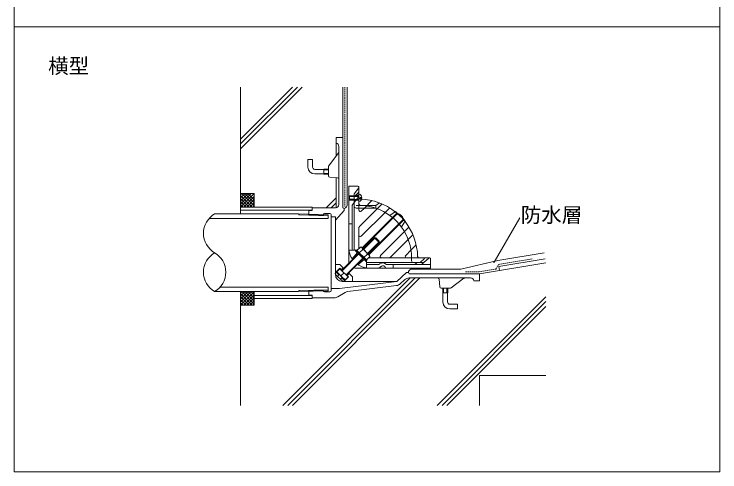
# Model space of a CAD drawing. Units: millimetres, scale not verified. Extents: x -517 to 518, y -673 to 792.
# Drawn here: x -517 to 518, y -673 to -2 of the extents above; entities that cross this region are included whole.
import ezdxf
from ezdxf.enums import TextEntityAlignment as Align

# ---------------------------------------------------------------- set-up
doc = ezdxf.new("R2010")
doc.units = ezdxf.units.MM
doc.header["$PDMODE"] = 32
doc.header["$PDSIZE"] = 0.8
doc.linetypes.add('DASHED2', pattern=[3, 2, -1])
doc.layers.add('0-0', color=134, linetype='Continuous', lineweight=13)
doc.styles.add('ＭＳ ゴシック', font='')
doc.styles.get('ＭＳ ゴシック').set_extended_font_data('MS Gothic')

msp = doc.modelspace()

# ---------------------------------------------------------------- linework, layer by layer
at = {"layer": '0-0', "color": 7}
for p, q in [((-516.864, 792.357), (-516.864, -673.469)), ((517.853, 792.357), (517.853, -673.469)), ((-516.864, -20.556), (517.853, -20.556)), ((-184.812, -295.018), (-184.812, -108.962)), ((-184.812, -199.379), (-94.395, -108.962)), ((-184.812, -192.308), (-101.466, -108.962)), ((-184.812, -185.237), (-108.537, -108.962)), ((-34.812, -183.018), (-34.812, -108.962)), ((-169.302, -265.018), (-184.87, -280.586)), ((-173.792, -265.018), (-184.87, -276.096)), ((-178.282, -265.018), (-184.87, -271.605)), ((-182.773, -265.018), (-184.87, -267.115)), ((-184.87, -285.018), (-184.87, -265.018)), ((-184.87, -267.84), (-167.692, -285.018)), ((-164.87, -265.076), (-184.812, -285.018)), ((-183.202, -265.018), (-164.87, -283.35)), ((-178.712, -265.018), (-164.87, -278.86)), ((-174.222, -265.018), (-164.87, -274.37)), ((-184.87, -272.33), (-172.183, -285.018)), ((-184.87, -276.82), (-176.673, -285.018)), ((-164.87, -269.566), (-180.322, -285.018)), ((-164.87, -274.056), (-175.832, -285.018)), ((-164.87, -278.546), (-171.342, -285.018)), ((-164.87, -275.018), (-164.87, -285.018)), ((-59.319, -286.018), (-44.812, -271.511)), ((-52.247, -286.018), (-44.812, -278.582)), ((-184.87, -281.31), (-181.163, -285.018)), ((-184.812, -285.018), (-79.812, -285.018)), ((-79.812, -289.518), (-184.812, -289.518)), ((-164.87, -283.036), (-166.851, -285.018)), ((-45.13, -285.971), (-44.812, -285.653)), ((186.77, -365.95), (224.418, -300.742)), ((165.188, -383.018), (262.738, -366.759)), ((-122.876, -575.849), (63.956, -389.018)), ((-115.805, -575.849), (71.027, -389.018)), ((-108.734, -575.849), (78.098, -389.018)), ((-169.244, -409.018), (-184.812, -424.586)), ((-173.734, -409.018), (-184.812, -420.096)), ((-178.224, -409.018), (-184.812, -415.605)), ((-182.714, -409.018), (-184.812, -411.115)), ((-184.812, -429.018), (-184.812, -409.018)), ((-184.812, -575.849), (-184.812, -409.018)), ((-184.812, -411.84), (-167.634, -429.018)), ((-164.812, -409.076), (-184.754, -429.018)), ((-183.144, -409.018), (-164.812, -427.35)), ((-164.812, -413.566), (-180.264, -429.018)), ((-178.654, -409.018), (-164.812, -422.86)), ((-174.164, -409.018), (-164.812, -418.37)), ((-169.674, -409.018), (-164.812, -413.879)), ((-165.184, -409.018), (-164.812, -409.389)), ((-164.812, -414.518), (-164.812, -409.018)), ((-184.812, -416.33), (-172.124, -429.018)), ((-184.812, -420.82), (-176.615, -429.018)), ((-164.812, -418.056), (-175.774, -429.018)), ((-164.812, -422.546), (-171.283, -429.018)), ((-164.812, -414.518), (-164.812, -419.018)), ((-79.812, -414.518), (-164.812, -414.518)), ((-164.812, -419.018), (-164.812, -429.018)), ((-164.812, -419.018), (-79.812, -419.018)), ((103.398, -575.849), (262.738, -416.509)), ((110.469, -575.849), (262.738, -423.58)), ((-184.812, -425.31), (-181.105, -429.018)), ((-184.812, -425.653), (-184.641, -425.482)), ((-184.812, -429.018), (-164.812, -429.018)), ((-164.812, -427.036), (-166.793, -429.018)), ((117.54, -575.849), (262.738, -430.651)), ((165.188, -575.849), (165.188, -532.133)), ((165.188, -532.133), (262.738, -532.133)), ((-516.864, -673.469), (517.853, -673.469))]:
    msp.add_line(p, q, dxfattribs=at)
at = {"layer": '0-0', "color": 5, "linetype": 'DASHED2'}
for p, q in [((-31.812, -108.962), (-31.812, -284.208)), ((193.218, -369.222), (242.537, -361.002)), ((193.218, -369.222), (189.332, -375.952)), ((164.94, -380.018), (144.327, -380.018)), ((164.94, -380.018), (189.332, -375.952))]:
    msp.add_line(p, q, dxfattribs=at)
at = {"layer": '0-0', "color": 4}
for p, q in [((-28.812, -282.399), (-28.812, -108.962)), ((-30.812, -285.863), (-32.812, -287.018)), ((192.231, -363.304), (260.272, -351.963)), ((138.043, -376.018), (192.231, -363.304)), ((61.535, -379.724), (61.188, -381.018)), ((66.364, -376.018), (138.043, -376.018))]:
    msp.add_line(p, q, dxfattribs=at)
at = {"layer": '0-0'}
for p, q in [((-44.812, -183.018), (-44.812, -191.018)), ((-34.812, -183.018), (-44.812, -183.018)), ((-34.812, -183.018), (-34.812, -286.018)), ((-44.812, -191.018), (-44.812, -210.351)), ((-40.812, -195.917), (-40.812, -281.018)), ((-55.412, -224.484), (-41.212, -205.551)), ((-86.212, -215.018), (-86.212, -226.218)), ((-79.412, -215.018), (-86.212, -215.018)), ((-79.412, -226.218), (-79.412, -215.018)), ((-55.812, -239.147), (-55.812, -225.684)), ((-62.812, -229.618), (-76.012, -229.618)), ((-76.012, -236.418), (-62.812, -236.418)), ((-62.812, -229.268), (-62.812, -236.768)), ((-55.812, -229.268), (-62.812, -229.268)), ((-55.812, -230.468), (-62.812, -230.468)), ((-55.812, -235.568), (-62.812, -235.568)), ((-62.812, -236.768), (-55.812, -236.768)), ((-53.945, -241.142), (-42.679, -241.893)), ((-44.812, -241.751), (-44.812, -285.917)), ((-26.244, -254.45), (-12.744, -254.45)), ((-26.244, -254.45), (-26.244, -344.45)), ((-11.498, -256.785), (-18.244, -265.458)), ((-11.244, -269.45), (-11.244, -255.95)), ((-25.244, -268.275), (-26.244, -269.275)), ((-26.244, -268.45), (-18.244, -268.45)), ((-11.244, -268.275), (-25.244, -268.275)), ((-25.244, -268.275), (-25.244, -274.625)), ((-12.21, -263.484), (-18.244, -269.95)), ((-18.244, -265.458), (-18.244, -275.753)), ((-15.911, -267.45), (-11.244, -267.45)), ((-11.244, -264.45), (-12.21, -263.484)), ((-11.244, -264.45), (-11.244, -282.45)), ((-11.244, -266.05), (-11.244, -276.85)), ((-26.244, -269.275), (-26.244, -273.625)), ((-26.244, -269.275), (-11.244, -269.275)), ((-26.244, -269.45), (-18.244, -269.45)), ((-26.244, -273.45), (-18.244, -273.45)), ((-26.244, -273.625), (-25.244, -274.625)), ((-26.244, -273.625), (-11.244, -273.625)), ((-26.244, -274.45), (-18.244, -274.45)), ((-25.244, -274.625), (-11.244, -274.625)), ((-11.244, -269.45), (-21.244, -282.307)), ((-18.244, -269.95), (-18.244, -283.45)), ((-18.244, -275.45), (-18.244, -278.45)), ((-9.344, -270.73), (-7.091, -270.73)), ((-9.344, -272.17), (-9.344, -270.73)), ((-7.091, -272.17), (-9.344, -272.17)), ((7.61, -275.542), (-3.298, -286.45)), ((13.251, -282.45), (18.756, -278.852)), ((-79.812, -285.018), (-79.812, -289.518)), ((-79.812, -286.018), (-79.812, -290.018)), ((-79.812, -286.018), (-45.812, -286.018)), ((-32.812, -287.018), (-34.812, -286.018)), ((-32.812, -287.018), (-32.812, -290.018)), ((-26.244, -280.45), (-26.244, -364.45)), ((-21.244, -282.307), (-21.244, -343.696)), ((-18.244, -283.45), (-18.244, -348.264)), ((-11.244, -282.45), (-15.244, -282.45)), ((-15.244, -286.45), (13.251, -286.45)), ((-11.244, -282.45), (-11.244, -286.45)), ((-11.244, -286.45), (-11.244, -289.568)), ((15.651, -287.3), (-10.659, -313.609)), ((-9.244, -282.45), (13.251, -282.45)), ((-3.298, -286.45), (-7.83, -290.982)), ((13.251, -286.45), (13.251, -282.45)), ((22.573, -280.378), (15.651, -287.3)), ((33.757, -286.164), (27.192, -292.729)), ((-79.812, -290.018), (-84.812, -290.018)), ((-84.812, -290.018), (-84.812, -295.503)), ((-84.812, -295.503), (-63.78, -296.16)), ((-63.812, -296.518), (-63.812, -297.159)), ((-61.812, -294.518), (-53.812, -294.518)), ((-56.232, -296.396), (-56.232, -301.618)), ((-51.812, -296.518), (-51.812, -407.518)), ((-51.812, -299.518), (-45.812, -299.518)), ((-32.812, -290.018), (-45.812, -304.018)), ((-45.812, -299.518), (-45.812, -384.018)), ((27.192, -292.729), (-7.83, -327.751)), ((44.415, -293.891), (-6.705, -345.011)), ((42.439, -291.624), (34.052, -297.183)), ((45.176, -294.544), (38.795, -300.926)), ((47.395, -295.86), (48.103, -295.153)), ((-26.244, -309.45), (-21.244, -309.45)), ((38.795, -300.926), (-5.998, -345.718)), ((47.28, -309.411), (2.487, -354.204)), ((54.315, -303.79), (3.194, -354.911)), ((53.661, -303.03), (47.28, -309.411)), ((56.581, -305.766), (51.023, -314.153)), ((52.345, -300.81), (53.053, -300.102)), ((-11.244, -315.024), (-11.244, -326.337)), ((62.042, -314.448), (55.476, -321.014)), ((-11.244, -326.337), (-11.244, -345.569)), ((11.255, -329.879), (-5.291, -346.426)), ((12.387, -329.879), (-4.725, -346.991)), ((13.377, -329.879), (11.255, -329.879)), ((11.255, -329.879), (18.326, -336.95)), ((18.326, -334.829), (13.377, -329.879)), ((55.476, -321.014), (20.454, -356.036)), ((67.828, -325.633), (60.906, -332.555)), ((18.326, -335.819), (1.214, -352.931)), ((1.78, -353.497), (18.326, -336.95)), ((18.326, -336.95), (18.326, -334.829)), ((60.906, -332.555), (34.596, -358.864)), ((72.664, -340.596), (64.946, -348.313)), ((-17.029, -348.264), (-26.001, -348.264)), ((-13.493, -351.8), (-21.272, -360.992)), ((-21.244, -344.45), (-21.244, -343.696)), ((-17.029, -348.264), (-0.058, -365.235)), ((-16.322, -348.971), (-15.19, -347.84)), ((-0.765, -364.527), (-16.322, -348.971)), ((-15.19, -347.84), (0.366, -363.396)), ((-9.232, -343.558), (-14.352, -348.678)), ((-14.352, -348.678), (-0.472, -362.558)), ((-5.762, -347.028), (-10.882, -352.148)), ((-7.766, -343.951), (-9.232, -343.558)), ((4.255, -355.971), (-7.766, -343.951)), ((-5.762, -347.028), (-7.766, -343.951)), ((64.946, -348.313), (57.224, -356.036)), ((-12.079, -353.214), (-36.368, -377.503)), ((-11.513, -353.779), (-36.112, -378.378)), ((-5.574, -359.719), (-30.173, -384.318)), ((-29.297, -384.574), (-5.008, -360.285)), ((-3.594, -361.699), (-12.786, -369.477)), ((-12.256, -353.037), (-11.125, -351.906)), ((-4.831, -360.462), (-3.7, -359.33)), ((-3.942, -359.088), (1.178, -353.968)), ((-0.472, -362.558), (4.648, -357.438)), ((4.255, -355.971), (1.178, -353.968)), ((21.868, -359.45), (2.636, -359.45)), ((4.648, -357.438), (4.255, -355.971)), ((21.868, -359.45), (33.182, -359.45)), ((33.182, -359.45), (58.638, -359.45)), ((58.638, -359.45), (83.756, -359.45)), ((65.756, -359.45), (65.756, -363.45)), ((84.721, -360.415), (78.256, -366.45)), ((78.756, -359.45), (92.256, -359.45)), ((91.056, -360.05), (80.616, -369.45)), ((83.756, -359.45), (84.721, -360.415)), ((93.756, -360.95), (93.756, -374.45)), ((-39.197, -369.018), (-45.812, -369.018)), ((-34.247, -373.967), (-39.197, -369.018)), ((0.366, -363.396), (-0.765, -364.527)), ((-0.058, -365.235), (-0.058, -374.207)), ((68.756, -366.45), (-0.058, -366.45)), ((3.756, -369.45), (4.509, -369.45)), ((4.509, -369.45), (17.861, -369.45)), ((17.756, -374.45), (21.714, -371.607)), ((17.861, -369.45), (19.381, -368.358)), ((29.776, -369.45), (93.756, -369.45)), ((38.756, -369.45), (38.756, -374.45)), ((78.256, -366.45), (68.756, -366.45)), ((73.948, -366.45), (70.616, -369.45)), ((73.948, -366.45), (83.948, -366.45)), ((-39.197, -374.674), (-45.561, -381.038)), ((-40.611, -384.574), (-44.854, -380.331)), ((-39.153, -375.338), (-43.806, -379.991)), ((-43.806, -379.991), (-31.785, -392.011)), ((-37.075, -376.796), (-39.197, -374.674)), ((-27.132, -387.359), (-39.153, -375.338)), ((-37.258, -385.464), (-33.143, -381.348)), ((-34.247, -373.967), (-37.075, -376.796)), ((-36.368, -377.503), (-37.075, -376.796)), ((-34.247, -373.967), (-33.54, -374.674)), ((-25.762, -382.453), (-28.59, -385.281)), ((-26.469, -381.746), (-25.762, -382.453)), ((-25.762, -382.453), (-20.812, -387.402)), ((93.756, -374.45), (-16.244, -374.45)), ((3.756, -374.45), (17.756, -374.45)), ((58.188, -381.018), (44.188, -394.018)), ((-45.561, -383.867), (-35.661, -393.766)), ((-40.611, -384.574), (-42.732, -386.695)), ((-36.368, -388.817), (-38.49, -390.938)), ((-36.368, -388.817), (-32.126, -393.059)), ((-32.833, -393.766), (-26.469, -387.402)), ((-31.785, -392.011), (-27.132, -387.359)), ((-28.59, -385.281), (-29.297, -384.574)), ((-26.469, -387.402), (-28.59, -385.281)), ((-20.812, -387.402), (-20.812, -393.999)), ((55.513, -391.69), (49.216, -397.536)), ((165.188, -383.018), (62.188, -383.018)), ((152.289, -389.018), (62.317, -389.018)), ((107.064, -402.151), (106.312, -390.885)), ((123.721, -403.618), (142.655, -389.418)), ((165.188, -393.018), (157.188, -393.018)), ((165.188, -383.018), (165.188, -393.018)), ((-56.232, -407.64), (-56.232, -402.418)), ((-39.812, -404.518), (44.188, -394.018)), ((44.188, -394.018), (-35.812, -394.018)), ((-27.793, -409.062), (43.652, -400.131)), ((-84.812, -408.533), (-83.812, -407.501)), ((-84.812, -408.533), (-63.78, -407.875)), ((-84.812, -408.533), (-84.812, -414.018)), ((-83.812, -407.501), (-63.812, -406.876)), ((-63.812, -406.876), (-63.812, -407.518)), ((-61.812, -409.518), (-53.812, -409.518)), ((-51.812, -404.518), (-39.812, -404.518)), ((-31.572, -410.335), (-42.484, -416.667)), ((109.059, -404.018), (122.521, -404.018)), ((111.438, -411.018), (111.438, -404.018)), ((118.938, -411.018), (111.438, -411.018)), ((111.788, -424.218), (111.788, -411.018)), ((112.638, -404.018), (112.638, -411.018)), ((117.738, -404.018), (117.738, -411.018)), ((118.588, -411.018), (118.588, -424.218)), ((118.938, -404.018), (118.938, -411.018)), ((-79.812, -414.018), (-84.812, -414.018)), ((-79.812, -418.018), (-79.812, -414.018)), ((-79.812, -419.018), (-79.812, -414.518)), ((-79.812, -418.018), (-47.503, -418.018)), ((121.988, -427.618), (133.188, -427.618)), ((133.188, -434.418), (121.988, -434.418)), ((133.188, -427.618), (133.188, -434.418))]:
    msp.add_line(p, q, dxfattribs=at)
at = {"layer": '0-0', "color": 2}
for p, q in [((-229.663, -300.261), (-226.439, -297.416)), ((-226.439, -297.416), (-222.878, -295.018)), ((-100.332, -295.018), (-222.878, -295.018)), ((-56.232, -296.396), (-100.332, -295.018)), ((-99.853, -295.033), (-98.983, -296.539)), ((-56.232, -297.875), (-98.983, -296.539)), ((-236.763, -310.939), (-234.869, -307.08)), ((-234.869, -307.08), (-232.488, -303.501)), ((-232.488, -303.501), (-229.663, -300.261)), ((-56.232, -301.618), (-230.846, -301.618)), ((-239.256, -323.518), (-238.975, -319.228)), ((-238.975, -319.228), (-238.14, -315.011)), ((-238.14, -315.011), (-236.763, -310.939)), ((-238.975, -327.807), (-239.256, -323.518)), ((-238.14, -332.024), (-238.975, -327.807)), ((-236.763, -336.097), (-238.14, -332.024)), ((-234.869, -339.955), (-236.763, -336.097)), ((-232.488, -343.535), (-234.869, -339.955)), ((-229.663, -346.774), (-232.488, -343.535)), ((-226.439, -349.62), (-229.663, -346.774)), ((-222.878, -352.018), (-226.439, -349.62)), ((-234.869, -364.08), (-232.488, -360.501)), ((-232.488, -360.501), (-229.663, -357.261)), ((-229.663, -357.261), (-226.439, -354.416)), ((-226.439, -354.416), (-222.878, -352.018)), ((-222.879, -352.018), (-219.318, -354.416)), ((-219.318, -354.416), (-216.094, -357.261)), ((-216.094, -357.261), (-213.269, -360.501)), ((-213.269, -360.501), (-210.888, -364.08)), ((-238.975, -376.228), (-238.14, -372.011)), ((-238.14, -372.011), (-236.763, -367.939)), ((-236.763, -367.939), (-234.869, -364.08)), ((-210.888, -364.08), (-208.994, -367.939)), ((-208.994, -367.939), (-207.617, -372.011)), ((-207.617, -372.011), (-206.781, -376.228)), ((-239.256, -380.518), (-238.975, -376.228)), ((-238.975, -384.807), (-239.256, -380.518)), ((-206.781, -376.228), (-206.501, -380.518)), ((-206.501, -380.518), (-206.781, -384.807)), ((-238.14, -389.024), (-238.975, -384.807)), ((-236.763, -393.097), (-238.14, -389.024)), ((-234.869, -396.955), (-236.763, -393.097)), ((-208.994, -393.097), (-210.888, -396.955)), ((-207.617, -389.024), (-208.994, -393.097)), ((-206.781, -384.807), (-207.617, -389.024)), ((-232.488, -400.535), (-234.869, -396.955)), ((-229.663, -403.774), (-232.488, -400.535)), ((-213.269, -400.535), (-216.094, -403.774)), ((-56.232, -402.418), (-214.911, -402.418)), ((-210.888, -396.955), (-213.269, -400.535)), ((-226.439, -406.62), (-229.663, -403.774)), ((-222.878, -409.018), (-226.439, -406.62)), ((-219.318, -406.62), (-222.879, -409.018)), ((-100.332, -409.018), (-222.879, -409.018)), ((-216.094, -403.774), (-219.318, -406.62)), ((-100.332, -409.018), (-56.232, -407.64)), ((-99.853, -409.003), (-98.98, -407.496)), ((-98.98, -407.496), (-56.232, -406.161))]:
    msp.add_line(p, q, dxfattribs=at)
at = {"layer": '0-0', "color": 2, "lineweight": 18}
msp.add_line((-98.98, -407.496), (-98.983, -407.496), dxfattribs=at)
at = {"layer": '0-0', "color": 7}
msp.add_lwpolyline([(-184.87, -265.018), (-164.96, -265.018), (-164.87, -265.018), (-164.87, -275.018)], dxfattribs=at)
at = {"layer": '0-0'}
for points in [[(-84.812, -295.503), (-83.812, -296.534), (-63.812, -297.159)], [(58.188, -381.018), (61.188, -381.018), (62.188, -383.018)]]:
    msp.add_lwpolyline(points, dxfattribs=at)
at = {"layer": '0-0', "color": 3}
msp.add_lwpolyline([(194.697, -378.099), (193.711, -372.181), (261.752, -360.841)], dxfattribs=at)
at = {"layer": '0-0'}
for centre, radius, start, end in [((-45.812, -195.917), 5, 0, 78.46304), ((-42.812, -204.351), 2, 323.1301, 0), ((-76.012, -226.218), 10.2, 180, 270), ((-76.012, -226.218), 3.4, 180, 270), ((-53.812, -225.684), 2, 143.1301, 180), ((-53.812, -239.147), 2, 180, 266.18593), ((-42.812, -243.889), 2, 0, 86.18593), ((-12.744, -255.95), 1.5, 326.17789, 90), ((-12.616, -271.45), 5.571, 7.42514, 75.74997), ((-12.616, -271.45), 5.571, 284.25003, 352.57486), ((-9.244, -271.473), 2, 180, 268.69771), ((-11.244, -359.45), 86, 51.74757, 88.69771), ((-45.812, -281.018), 5, 270, 0), ((-15.244, -283.45), 3, 180, 270), ((-9.244, -280.45), 2, 180, 270), ((-11.244, -359.45), 77, 71.451, 90), ((-9.244, -289.568), 2, 180, 315), ((-11.244, -359.45), 77, 0, 71.451), ((-61.812, -296.518), 2, 90, 180), ((-53.812, -296.518), 2, 0, 90), ((-11.244, -359.45), 86, 38.25243, 51.74757), ((-11.244, -359.45), 86.5, 38.36137, 51.63863), ((-11.244, -359.45), 87.5, 42.70756, 47.29244), ((-11.244, -359.45), 86, 1.30229, 38.25243), ((-9.244, -315.024), 2, 135, 180), ((-9.244, -326.337), 2, 180, 315), ((3.756, -344.45), 30, 180, 215.40593), ((-25.744, -352.196), 0.5, 14.71233, 180), ((3.756, -344.45), 25, 180, 188.77542), ((-13.239, -361.445), 16.241, 27.41205, 62.58795), ((21.868, -357.45), 2, 135, 270), ((33.182, -357.45), 2, 270, 315), ((58.638, -357.45), 2, 135, 270), ((76.733, -357.45), 2, 181.30229, 270), ((92.256, -360.95), 1.5, 0, 143.1301), ((-16.244, -364.45), 10, 180, 195), ((3.756, -344.45), 30, 234.59407, 270), ((3.756, -344.45), 25, 261.22458, 270), ((23.756, -374.45), 7.5, 44.90087, 125.68533), ((23.756, -374.45), 3.5, 12.83959, 125.68533), ((29.776, -368.45), 1, 224.90087, 270), ((68.756, -363.45), 3, 180, 270), ((-44.147, -382.453), 2, 135, 225), ((-32.12, -374.315), 12.276, 204.74428, 245.25572), ((-16.244, -364.45), 10, 255, 270), ((-3.99, -373.95), 0.5, 270, 75.28767), ((28.143, -373.45), 1, 192.83959, 270), ((-35.812, -384.018), 10, 180, 270), ((-26.11, -380.326), 12.276, 204.74428, 245.25572), ((62.317, -399.018), 10, 90, 132.8789), ((104.317, -391.018), 2, 3.81407, 90), ((143.855, -391.018), 2, 90, 126.8699), ((152.289, -394.018), 5, 11.53696, 90), ((-34.247, -392.352), 2, 225, 315), ((42.412, -390.209), 10, 277.12502, 312.8789), ((109.059, -402.018), 2, 183.81407, 270), ((-61.812, -407.518), 2, 180, 270), ((-53.812, -407.518), 2, 270, 0), ((-26.553, -418.985), 10, 97.12502, 120.12318), ((122.521, -402.018), 2, 270, 306.8699), ((-47.503, -408.018), 10, 270, 300.12318), ((121.988, -424.218), 10.2, 180, 270), ((121.988, -424.218), 3.4, 180, 270)]:
    msp.add_arc(centre, radius, start, end, dxfattribs=at)
at = {"layer": '0-0', "color": 4}
for centre, radius, start, end in [((-32.812, -282.399), 4, 300, 0), ((66.364, -381.018), 5, 90, 165)]:
    msp.add_arc(centre, radius, start, end, dxfattribs=at)
at = {"layer": '0-0', "color": 7}
msp.add_point((186.77, -365.95), dxfattribs=at)

# ---------------------------------------------------------------- texts
at = {"layer": '0-0', "color": 7, "style": 'ＭＳ ゴシック'}
for s, p in [('横型', (-466.965, -95.583)), ('防水層', (225.975, -314.061))]:
    msp.add_text(s, height=21.99, dxfattribs=at).set_placement(p, align=Align.BOTTOM_LEFT)

doc.saveas('drawing.dxf')
